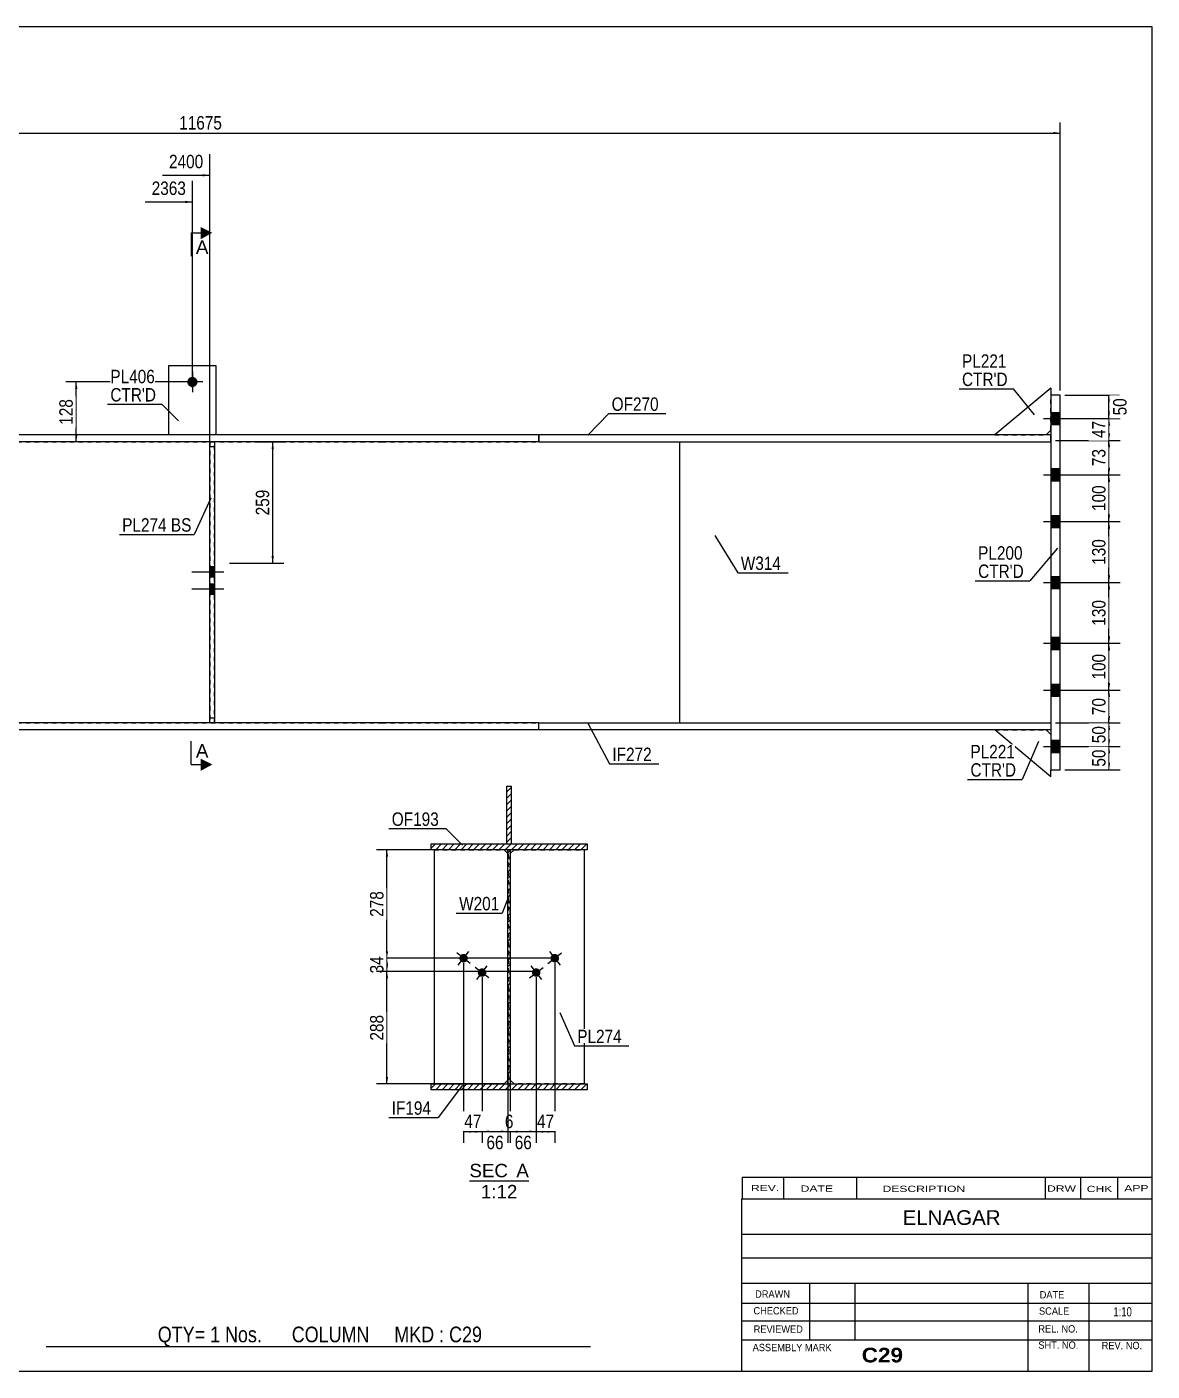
# Model space of a CAD drawing. Header units: millimetres. Extents: x -324 to 89, y -133 to 154.
# Drawn here: x -151.5 to 88.7, y -133.4 to 153.6 of the extents above; entities that cross this region are included whole.
import ezdxf

# ---------------------------------------------------------------- set-up
doc = ezdxf.new("R2010")
doc.units = ezdxf.units.MM
doc.linetypes.add('DXK_LINE_DOT1', pattern=[1.8814, 0.9407, -0.9407])
doc.linetypes.add('DXK_LINE_DOT2', pattern=[3.9198, 1.9599, -1.9599])
doc.styles.add('Arial', font='ARIAL.TTF', dxfattribs={"height": 0.2})
doc.styles.add('Arial Bold', font='ARIALBD.TTF', dxfattribs={"height": 0.2})
doc.styles.add('Arial Narrow', font='ARIALN.TTF', dxfattribs={"height": 0.2})

# ---------------------------------------------------------------- blocks, each defined once
blk = doc.blocks.new('Unknown-623361008-1210')
at = {"color": 5, "linetype": 'Continuous'}
for p, q in [((88.71, 153.61), (-321.29, 153.61)), ((88.71, -133.39), (88.71, 153.61)), ((-321.29, -133.39), (88.71, -133.39))]:
    blk.add_line(p, q, dxfattribs=at)
blk = doc.blocks.new('Unknown-623361008-12 - 2276')
at = {"color": 1, "linetype": 'Continuous'}
blk.add_line((-57.06, -92.75), (-44.37, -92.75), dxfattribs=at)
at = {"color": 0, "linetype": 'Continuous'}
for points in [[(-48.84, -92), (-48.84, -89), (-57.06, -89), (-57.06, -92)], [(-44.37, -92), (-44.37, -89), (-47.04, -89), (-47.04, -92)], [(-46.83, -96.5), (-46.83, -93.5), (-54.61, -93.5), (-54.61, -96.5)]]:
    blk.add_wipeout(points, dxfattribs=at)
at = {"color": 136, "linetype": 'Continuous', "style": 'Arial'}
for s, height, p in [('SEC', 2.865, (-57.06, -92)), ('A', 2.87, (-47.04, -92)), ('1:12', 2.865, (-54.61, -96.5))]:
    blk.add_text(s, height=height, dxfattribs=at).set_placement(p)
blk = doc.blocks.new('Part-623361008-1312 - 1231')
at = {"color": 2, "linetype": 'Continuous'}
for p, q in [((-42.2, 3.5), (-42.2, 5)), ((-42.2, 5), (21.4, 5)), ((21.4, 3.5), (-42.2, 3.5)), ((21.5, 5), (67.1, 5)), ((67.1, 3.5), (21.5, 3.5)), ((67.1, 5), (67.1, 3.5))]:
    blk.add_line(p, q, dxfattribs=at)
blk = doc.blocks.new('Bolt-623361008-5488 - 1231')
at = {"linetype": 'Continuous'}
blk.add_hatch(color=3, dxfattribs=at).paths.add_polyline_path([(-116.2, 76.7, -1), (-116.2, 78.9, -1)])
at = {"color": 3, "linetype": 'Continuous'}
for p, q in [((-114, 77.8), (-118.4, 77.8)), ((-116.2, 80), (-116.2, 75.6))]:
    blk.add_line(p, q, dxfattribs=at)
blk = doc.blocks.new('Bolt-623361008-1665 - 1231')
at = {"linetype": 'Continuous'}
for points in [[(69.1, 68.7), (69.1, 71.3), (67.1, 71.3), (67.1, 68.7)], [(69.1, 68.7), (69.1, 71.3), (67.1, 71.3), (67.1, 68.7)], [(69.1, 56.7), (69.1, 59.3), (67.1, 59.3), (67.1, 56.7)], [(69.1, 56.7), (69.1, 59.3), (67.1, 59.3), (67.1, 56.7)], [(69.1, 46.7), (69.1, 49.3), (67.1, 49.3), (67.1, 46.7)], [(69.1, 46.7), (69.1, 49.3), (67.1, 49.3), (67.1, 46.7)], [(69.1, 33.7), (69.1, 36.3), (67.1, 36.3), (67.1, 33.7)], [(69.1, 33.7), (69.1, 36.3), (67.1, 36.3), (67.1, 33.7)], [(69.1, 20.7), (69.1, 23.3), (67.1, 23.3), (67.1, 20.7)], [(69.1, 20.7), (69.1, 23.3), (67.1, 23.3), (67.1, 20.7)], [(69.1, 10.7), (69.1, 13.3), (67.1, 13.3), (67.1, 10.7)], [(69.1, 10.7), (69.1, 13.3), (67.1, 13.3), (67.1, 10.7)], [(69.1, -1.3), (69.1, 1.3), (67.1, 1.3), (67.1, -1.3)], [(69.1, -1.3), (69.1, 1.3), (67.1, 1.3), (67.1, -1.3)]]:
    blk.add_hatch(color=3, dxfattribs=at).paths.add_polyline_path(points)
at = {"color": 3, "linetype": 'Continuous'}
for p, q in [((65.51, 70), (76.1, 70)), ((65.51, 70), (76.1, 70)), ((67.1, 71.3), (69.1, 71.3)), ((67.1, 71.3), (69.1, 71.3)), ((67.1, 68.7), (69.1, 68.7)), ((67.1, 68.7), (69.1, 68.7)), ((65.51, 58), (76.1, 58)), ((65.51, 58), (76.1, 58)), ((67.1, 59.3), (69.1, 59.3)), ((67.1, 59.3), (69.1, 59.3)), ((67.1, 56.7), (69.1, 56.7)), ((67.1, 56.7), (69.1, 56.7)), ((67.1, 49.3), (69.1, 49.3)), ((67.1, 49.3), (69.1, 49.3)), ((65.51, 48), (76.1, 48)), ((65.51, 48), (76.1, 48)), ((67.1, 46.7), (69.1, 46.7)), ((67.1, 46.7), (69.1, 46.7)), ((65.51, 35), (76.1, 35)), ((65.51, 35), (76.1, 35)), ((67.1, 36.3), (69.1, 36.3)), ((67.1, 36.3), (69.1, 36.3)), ((67.1, 33.7), (69.1, 33.7)), ((67.1, 33.7), (69.1, 33.7)), ((67.1, 23.3), (69.1, 23.3)), ((67.1, 23.3), (69.1, 23.3)), ((65.51, 22), (76.1, 22)), ((65.51, 22), (76.1, 22)), ((67.1, 20.7), (69.1, 20.7)), ((67.1, 20.7), (69.1, 20.7)), ((65.51, 12), (76.1, 12)), ((65.51, 12), (76.1, 12)), ((67.1, 13.3), (69.1, 13.3)), ((67.1, 13.3), (69.1, 13.3)), ((67.1, 10.7), (69.1, 10.7)), ((67.1, 10.7), (69.1, 10.7)), ((65.51, 0), (76.1, 0)), ((65.51, 0), (76.1, 0)), ((67.1, 1.3), (69.1, 1.3)), ((67.1, 1.3), (69.1, 1.3)), ((67.1, -1.3), (69.1, -1.3)), ((67.1, -1.3), (69.1, -1.3))]:
    blk.add_line(p, q, dxfattribs=at)
blk = doc.blocks.new('Part-623361008-1334 - 1231')
at = {"color": 2, "linetype": 'Continuous'}
for p, q in [((-75.9, 5), (-247.3, 5)), ((-75.9, 3.5), (-247.3, 3.5)), ((-42.2, 5), (-75.8, 5)), ((-42.2, 3.5), (-75.8, 3.5)), ((-42.2, 3.5), (-42.2, 5))]:
    blk.add_line(p, q, dxfattribs=at)
blk = doc.blocks.new('Part-623361008-1356 - 1231')
at = {"color": 2, "linetype": 'Continuous'}
blk.add_line((-12.2, 65), (-12.2, 5), dxfattribs=at)
at = {"color": 7, "linetype": 'DXK_LINE_DOT1'}
for p, q in [((-12.2, 65), (21.4, 65)), ((21.5, 65), (67.1, 65)), ((67.1, 65), (67.1, 5)), ((-12.2, 5), (21.4, 5)), ((21.5, 5), (67.1, 5))]:
    blk.add_line(p, q, dxfattribs=at)
blk = doc.blocks.new('Part-623361008-1378 - 1231')
at = {"color": 2, "linetype": 'Continuous'}
for p, q in [((-42.2, 66.5), (-42.2, 65)), ((21.4, 66.5), (-42.2, 66.5)), ((67.1, 66.5), (21.5, 66.5)), ((67.1, 65), (67.1, 66.5)), ((-42.2, 65), (21.4, 65)), ((21.5, 65), (67.1, 65))]:
    blk.add_line(p, q, dxfattribs=at)
blk = doc.blocks.new('Part-623361008-1400 - 1231')
at = {"color": 2, "linetype": 'Continuous'}
for p, q in [((-75.9, 66.5), (-247.3, 66.5)), ((-42.2, 66.5), (-75.8, 66.5)), ((-42.2, 65), (-42.2, 66.5)), ((-75.9, 65), (-247.3, 65)), ((-42.2, 65), (-75.8, 65))]:
    blk.add_line(p, q, dxfattribs=at)
blk = doc.blocks.new('Part-623361008-1604 - 1231')
at = {"color": 2, "linetype": 'Continuous'}
for p, q in [((-112.5, 5), (-112.5, 65)), ((-111.5, 65), (-111.5, 5))]:
    blk.add_line(p, q, dxfattribs=at)
at = {"color": 7, "linetype": 'DXK_LINE_DOT1'}
for p, q in [((-112.5, 64), (-111.5, 64)), ((-111.5, 6), (-112.5, 6))]:
    blk.add_line(p, q, dxfattribs=at)
blk = doc.blocks.new('Part-623361008-1553 - 1231')
at = {"color": 7, "linetype": 'DXK_LINE_DOT1'}
for p, q in [((-168.7, 65), (-75.9, 65)), ((-75.8, 65), (-12.2, 65)), ((-168.7, 5), (-75.9, 5)), ((-75.8, 5), (-12.2, 5))]:
    blk.add_line(p, q, dxfattribs=at)
at = {"color": 2, "linetype": 'Continuous'}
blk.add_line((-12.2, 65), (-12.2, 5), dxfattribs=at)
blk = doc.blocks.new('Bolt-623361008-5487 - 1231')
at = {"color": 3, "linetype": 'DXK_LINE_DOT2'}
for p, q in [((-111.5, 38.32), (-112.5, 38.32)), ((-109.5, 37.22), (-116.3, 37.22)), ((-111.5, 36.12), (-112.5, 36.12)), ((-111.5, 34.64), (-112.5, 34.64)), ((-109.5, 33.54), (-116.3, 33.54)), ((-111.5, 32.44), (-112.5, 32.44))]:
    blk.add_line(p, q, dxfattribs=at)
blk = doc.blocks.new('Part-623361008-1662 - 1231')
at = {"color": 2, "linetype": 'Continuous'}
for p, q in [((69.1, 75), (67.1, 75)), ((67.1, 75), (67.1, -5)), ((69.1, -5), (69.1, 75)), ((67.1, -5), (69.1, -5))]:
    blk.add_line(p, q, dxfattribs=at)
blk = doc.blocks.new('Part-623361008-1695 - 1231')
at = {"color": 2, "linetype": 'Continuous'}
for p, q in [((67.1, 76.5), (55.1, 66.5)), ((67.1, 76.5), (67.1, 75)), ((66.1, 66.5), (67.1, 67.5))]:
    blk.add_line(p, q, dxfattribs=at)
at = {"color": 7, "linetype": 'DXK_LINE_DOT1'}
for p, q in [((67.1, 67.5), (67.1, 75)), ((55.1, 66.5), (66.1, 66.5))]:
    blk.add_line(p, q, dxfattribs=at)
blk = doc.blocks.new('Part-623361008-1700 - 1231')
at = {"color": 2, "linetype": 'Continuous'}
for p, q in [((67.1, -6.5), (55.1, 3.5)), ((66.1, 3.5), (67.1, 2.5)), ((67.1, -6.5), (67.1, -5))]:
    blk.add_line(p, q, dxfattribs=at)
at = {"color": 7, "linetype": 'DXK_LINE_DOT1'}
for p, q in [((55.1, 3.5), (66.1, 3.5)), ((67.1, 2.5), (67.1, -5))]:
    blk.add_line(p, q, dxfattribs=at)
blk = doc.blocks.new('Part-623361008-1705 - 1231')
at = {"color": 7, "linetype": 'DXK_LINE_DOT1'}
for p, q in [((-112.5, 65), (-112.5, 5)), ((-111.5, 5), (-111.5, 65))]:
    blk.add_line(p, q, dxfattribs=at)
blk = doc.blocks.new('Part-623361008-5485 - 1231')
at = {"color": 2, "linetype": 'Continuous'}
for p, q in [((-121.2, 66.5), (-121.2, 81.3)), ((-121.2, 81.3), (-111.2, 81.3)), ((-111.2, 81.3), (-111.2, 66.5))]:
    blk.add_line(p, q, dxfattribs=at)
at = {"color": 7, "linetype": 'DXK_LINE_DOT1'}
blk.add_line((-111.2, 66.5), (-121.2, 66.5), dxfattribs=at)
blk = doc.blocks.new('Bolt-623361008-5486 - 1231')
at = {"linetype": 'Continuous'}
for points in [[(-112.5, 38.32), (-112.5, 36.12), (-111.5, 36.12), (-111.5, 38.32)], [(-112.5, 34.64), (-112.5, 32.44), (-111.5, 32.44), (-111.5, 34.64)]]:
    blk.add_hatch(color=3, dxfattribs=at).paths.add_polyline_path(points)
at = {"color": 3, "linetype": 'Continuous'}
for p, q in [((-111.5, 38.32), (-112.5, 38.32)), ((-109.5, 37.22), (-116.3, 37.22)), ((-111.5, 36.12), (-112.5, 36.12)), ((-111.5, 34.64), (-112.5, 34.64)), ((-109.5, 33.54), (-116.3, 33.54)), ((-111.5, 32.44), (-112.5, 32.44))]:
    blk.add_line(p, q, dxfattribs=at)
blk = doc.blocks.new('Part-623361008-2289 - 2276')
at = {"linetype": 'Continuous'}
h = blk.add_hatch(dxfattribs=at)
h.set_pattern_fill('', scale=0.3, style=0, pattern_type=0)
h.set_pattern_definition([(45, (-31.9033, -73.3328), (-0.67352, 0.67352), [])])
h.paths.add_polyline_path([(-65.24, -73.33), (-31.9, -73.33), (-31.9, -72.08), (-65.24, -72.08)])
at = {"color": 2, "linetype": 'Continuous'}
for p, q in [((-65.24, -73.33), (-65.24, -72.08)), ((-65.24, -72.08), (-31.9, -72.08)), ((-31.9, -73.33), (-65.24, -73.33)), ((-31.9, -72.08), (-31.9, -73.33))]:
    blk.add_line(p, q, dxfattribs=at)
blk = doc.blocks.new('Part-623361008-2348 - 2276')
at = {"color": 7, "linetype": 'DXK_LINE_DOT1'}
for p, q in [((-48.36, -22.92), (-48.32, -22.87)), ((-48.36, -71.25), (-48.36, -22.92)), ((-47.53, -22.08), (-32.53, -22.08)), ((-48.32, -71.29), (-48.36, -71.25)), ((-32.53, -72.08), (-47.53, -72.08))]:
    blk.add_line(p, q, dxfattribs=at)
at = {"color": 2, "linetype": 'Continuous'}
for p, q in [((-48.32, -22.87), (-47.53, -22.08)), ((-32.53, -22.08), (-32.53, -72.08)), ((-48.32, -71.29), (-47.53, -72.08))]:
    blk.add_line(p, q, dxfattribs=at)
blk = doc.blocks.new('Part-623361008-2295 - 2276')
at = {"linetype": 'Continuous'}
h = blk.add_hatch(dxfattribs=at)
h.set_pattern_fill('', scale=0.3, style=0, pattern_type=0)
h.set_pattern_definition([(45, (-31.9033, -22.0828), (-0.67352, 0.67352), [])])
h.paths.add_polyline_path([(-65.24, -22.08), (-31.9, -22.08), (-31.9, -20.83), (-65.24, -20.83)])
at = {"color": 2, "linetype": 'Continuous'}
for p, q in [((-65.24, -22.08), (-65.24, -20.83)), ((-65.24, -20.83), (-31.9, -20.83)), ((-31.9, -22.08), (-65.24, -22.08)), ((-31.9, -20.83), (-31.9, -22.08))]:
    blk.add_line(p, q, dxfattribs=at)
blk = doc.blocks.new('Part-623361008-2359 - 2276')
at = {"linetype": 'Continuous'}
h = blk.add_hatch(dxfattribs=at)
h.set_pattern_fill('', scale=0.3, style=0, pattern_type=0)
h.set_pattern_definition([(45, (-48.32, -72.0828), (-0.67352, 0.67352), [])])
h.paths.add_polyline_path([(-48.82, -72.08), (-48.32, -72.08), (-48.32, -22.08), (-48.82, -22.08)])
at = {"color": 2, "linetype": 'Continuous'}
for p, q in [((-48.82, -72.08), (-48.82, -22.08)), ((-48.82, -22.08), (-48.32, -22.08)), ((-48.32, -22.08), (-48.32, -72.08)), ((-48.32, -72.08), (-48.82, -72.08))]:
    blk.add_line(p, q, dxfattribs=at)
blk = doc.blocks.new('Part-623361008-2360 - 2276')
at = {"color": 2, "linetype": 'Continuous'}
for p, q in [((-64.61, -22.08), (-64.61, -72.08)), ((-49.61, -22.08), (-48.82, -22.87)), ((-48.82, -71.29), (-49.61, -72.08))]:
    blk.add_line(p, q, dxfattribs=at)
at = {"color": 7, "linetype": 'DXK_LINE_DOT1'}
for p, q in [((-64.61, -22.08), (-49.61, -22.08)), ((-48.82, -22.87), (-48.78, -22.92)), ((-48.78, -22.92), (-48.78, -71.25)), ((-48.78, -71.25), (-48.82, -71.29)), ((-64.61, -72.08), (-49.61, -72.08))]:
    blk.add_line(p, q, dxfattribs=at)
blk = doc.blocks.new('Part-623361008-5489 - 2276')
at = {"linetype": 'Continuous'}
h = blk.add_hatch(dxfattribs=at)
h.set_pattern_fill('', scale=0.3, style=0, pattern_type=0)
h.set_pattern_definition([(45, (-48.07, -20.8324), (-0.67352, 0.67352), [])])
h.paths.add_polyline_path([(-49.07, -20.83), (-48.07, -20.83), (-48.07, -8.5), (-49.07, -8.5)])
at = {"color": 7, "linetype": 'DXK_LINE_DOT1'}
for p, q in [((-49.07, -20.83), (-49.07, -8.5)), ((-49.07, -8.5), (-48.07, -8.5)), ((-48.07, -20.83), (-48.07, -8.5)), ((-49.07, -20.83), (-48.07, -20.83))]:
    blk.add_line(p, q, dxfattribs=at)
at = {"color": 2, "linetype": 'Continuous'}
for p, q in [((-49.07, -8.5), (-48.07, -8.5)), ((-49.07, -20.83), (-49.07, -8.5)), ((-48.07, -20.83), (-48.07, -8.5)), ((-49.07, -20.83), (-48.07, -20.83))]:
    blk.add_line(p, q, dxfattribs=at)
blk = doc.blocks.new('Bolt-623361008-5490 - 2276')
at = {"linetype": 'Continuous'}
for points in [[(-39.4, -44.51, -1), (-38.27, -45.95, -1)], [(-43.34, -47.58, -1), (-42.22, -49.02, -1)]]:
    blk.add_hatch(color=3, dxfattribs=at).paths.add_polyline_path(points)
at = {"color": 3, "linetype": 'Continuous'}
for p, q in [((-40.28, -46.36), (-37.39, -44.1)), ((-39.96, -43.78), (-37.71, -46.68)), ((-44.23, -49.43), (-41.33, -47.18)), ((-43.91, -46.86), (-41.65, -49.75))]:
    blk.add_line(p, q, dxfattribs=at)
blk = doc.blocks.new('Bolt-623361008-5491 - 2276')
at = {"linetype": 'Continuous'}
for points in [[(-58.87, -45.95, -1), (-57.74, -44.51, -1)], [(-54.92, -49.02, -1), (-53.8, -47.58, -1)]]:
    blk.add_hatch(color=3, dxfattribs=at).paths.add_polyline_path(points)
at = {"color": 3, "linetype": 'Continuous'}
for p, q in [((-56.86, -46.36), (-59.75, -44.1)), ((-59.43, -46.68), (-57.18, -43.78)), ((-52.91, -49.43), (-55.81, -47.18)), ((-55.49, -49.75), (-53.23, -46.86))]:
    blk.add_line(p, q, dxfattribs=at)
blk = doc.blocks.new('StraightDimension-623361008-1944 - 1231')
at = {"linetype": 'Continuous'}
for points in [[(79.25, 10.51), (79.5, 12.01), (79.75, 10.51)], [(79.75, 6.5), (79.5, 5), (79.25, 6.5)]]:
    blk.add_hatch(color=7, dxfattribs=at).paths.add_polyline_path(points)
at = {"color": 7, "linetype": 'Continuous'}
for p, q in [((68.1, 12.01), (81.9, 12.01)), ((79.5, 5), (79.5, 12.01)), ((68.1, 5), (81.9, 5))]:
    blk.add_line(p, q, dxfattribs=at)
at = {"color": 0}
blk.add_wipeout([(79.35, 10.93), (75.15, 10.93), (75.15, 6.07), (79.35, 6.07)], dxfattribs=at)
at = {"color": 3, "style": 'Arial Narrow'}
blk.add_text('70', height=2.863, rotation=90.0002, dxfattribs=at).set_placement((78.75, 6.67))
blk = doc.blocks.new('StraightDimension-623361008-1879 - 1231')
at = {"linetype": 'Continuous'}
for points in [[(-99.3, 63.5), (-99.05, 65), (-98.8, 63.5)], [(-98.8, 40.62), (-99.05, 39.12), (-99.3, 40.62)]]:
    blk.add_hatch(color=7, dxfattribs=at).paths.add_polyline_path(points)
at = {"color": 7, "linetype": 'Continuous'}
for p, q in [((-102.1, 65), (-96.65, 65)), ((-99.05, 39.12), (-99.05, 65)), ((-108.25, 39.12), (-96.65, 39.12))]:
    blk.add_line(p, q, dxfattribs=at)
at = {"color": 0}
blk.add_wipeout([(-99.2, 55.4), (-103.4, 55.4), (-103.4, 48.72), (-99.2, 48.72)], dxfattribs=at)
at = {"color": 3, "style": 'Arial Narrow'}
blk.add_text('259', height=2.863, rotation=90.0002, dxfattribs=at).set_placement((-99.8, 49.32))
blk = doc.blocks.new('StraightDimension-623361008-1977 - 1231')
at = {"linetype": 'Continuous'}
for points in [[(79.25, 46.5), (79.5, 48), (79.75, 46.5)], [(79.75, 36.5), (79.5, 35), (79.25, 36.5)]]:
    blk.add_hatch(color=7, dxfattribs=at).paths.add_polyline_path(points)
at = {"color": 7, "linetype": 'Continuous'}
for p, q in [((68.1, 48), (81.9, 48)), ((79.5, 35), (79.5, 48)), ((68.1, 35), (81.9, 35))]:
    blk.add_line(p, q, dxfattribs=at)
at = {"color": 0}
blk.add_wipeout([(79.35, 44.84), (75.15, 44.84), (75.15, 38.16), (79.35, 38.16)], dxfattribs=at)
at = {"color": 3, "style": 'Arial Narrow'}
blk.add_text('130', height=2.863, rotation=90.0002, dxfattribs=at).set_placement((78.75, 38.76))
blk = doc.blocks.new('StraightDimension-623361008-1929 - 1231')
at = {"linetype": 'Continuous'}
for points in [[(79.25, 3.5), (79.5, 5), (79.75, 3.5)], [(79.75, 1.5), (79.5, 0), (79.25, 1.5)]]:
    blk.add_hatch(color=7, dxfattribs=at).paths.add_polyline_path(points)
at = {"color": 7, "linetype": 'Continuous'}
for p, q in [((68.1, 5), (81.9, 5)), ((79.5, 0), (79.5, 5)), ((68.1, 0), (81.9, 0))]:
    blk.add_line(p, q, dxfattribs=at)
at = {"color": 0}
blk.add_wipeout([(79.35, 4.93), (75.15, 4.93), (75.15, 0.07), (79.35, 0.07)], dxfattribs=at)
at = {"color": 3, "style": 'Arial Narrow'}
blk.add_text('50', height=2.863, rotation=90.0002, dxfattribs=at).set_placement((78.75, 0.67))
blk = doc.blocks.new('StraightDimension-623361008-1912 - 1231')
at = {"linetype": 'Continuous'}
for points in [[(79.25, -1.5), (79.5, 0), (79.75, -1.5)], [(79.75, -3.5), (79.5, -5), (79.25, -3.5)]]:
    blk.add_hatch(color=7, dxfattribs=at).paths.add_polyline_path(points)
at = {"color": 7, "linetype": 'Continuous'}
for p, q in [((68.1, 0), (81.9, 0)), ((79.5, -5), (79.5, 0)), ((70.1, -5), (81.9, -5))]:
    blk.add_line(p, q, dxfattribs=at)
at = {"color": 0}
blk.add_wipeout([(79.35, -0.07), (75.15, -0.07), (75.15, -4.93), (79.35, -4.93)], dxfattribs=at)
at = {"color": 3, "style": 'Arial Narrow'}
blk.add_text('50', height=2.863, rotation=90.0002, dxfattribs=at).set_placement((78.75, -4.33))
blk = doc.blocks.new('StraightDimension-623361008-1951 - 1231')
at = {"linetype": 'Continuous'}
for points in [[(79.25, 20.5), (79.5, 22), (79.75, 20.5)], [(79.75, 13.51), (79.5, 12.01), (79.25, 13.51)]]:
    blk.add_hatch(color=7, dxfattribs=at).paths.add_polyline_path(points)
at = {"color": 7, "linetype": 'Continuous'}
for p, q in [((68.1, 22), (81.9, 22)), ((79.5, 12.01), (79.5, 22)), ((68.1, 12.01), (81.9, 12.01))]:
    blk.add_line(p, q, dxfattribs=at)
at = {"color": 0}
blk.add_wipeout([(79.35, 20.35), (75.15, 20.35), (75.15, 13.66), (79.35, 13.66)], dxfattribs=at)
at = {"color": 3, "style": 'Arial Narrow'}
blk.add_text('100', height=2.863, rotation=90.0002, dxfattribs=at).set_placement((78.75, 14.26))
blk = doc.blocks.new('StraightDimension-623361008-1960 - 1231')
at = {"linetype": 'Continuous'}
for points in [[(79.25, 33.5), (79.5, 35), (79.75, 33.5)], [(79.75, 23.5), (79.5, 22), (79.25, 23.5)]]:
    blk.add_hatch(color=7, dxfattribs=at).paths.add_polyline_path(points)
at = {"color": 7, "linetype": 'Continuous'}
for p, q in [((68.1, 35), (81.9, 35)), ((79.5, 22), (79.5, 35)), ((68.1, 22), (81.9, 22))]:
    blk.add_line(p, q, dxfattribs=at)
at = {"color": 0}
blk.add_wipeout([(79.35, 31.84), (75.15, 31.84), (75.15, 25.16), (79.35, 25.16)], dxfattribs=at)
at = {"color": 3, "style": 'Arial Narrow'}
blk.add_text('130', height=2.863, rotation=90.0002, dxfattribs=at).set_placement((78.75, 25.76))
blk = doc.blocks.new('StraightDimension-623361008-1994 - 1231')
at = {"linetype": 'Continuous'}
for points in [[(79.25, 56.49), (79.5, 57.99), (79.75, 56.49)], [(79.75, 49.5), (79.5, 48), (79.25, 49.5)]]:
    blk.add_hatch(color=7, dxfattribs=at).paths.add_polyline_path(points)
at = {"color": 7, "linetype": 'Continuous'}
for p, q in [((68.1, 57.99), (81.9, 57.99)), ((79.5, 48), (79.5, 57.99)), ((68.1, 48), (81.9, 48))]:
    blk.add_line(p, q, dxfattribs=at)
at = {"color": 0}
blk.add_wipeout([(79.35, 56.34), (75.15, 56.34), (75.15, 49.65), (79.35, 49.65)], dxfattribs=at)
at = {"color": 3, "style": 'Arial Narrow'}
blk.add_text('100', height=2.863, rotation=90.0002, dxfattribs=at).set_placement((78.75, 50.25))
blk = doc.blocks.new('StraightDimension-623361008-2003 - 1231')
at = {"linetype": 'Continuous'}
for points in [[(79.25, 63.83), (79.5, 65.33), (79.75, 63.83)], [(79.75, 59.49), (79.5, 57.99), (79.25, 59.49)]]:
    blk.add_hatch(color=7, dxfattribs=at).paths.add_polyline_path(points)
at = {"color": 7, "linetype": 'Continuous'}
for p, q in [((68.1, 65.33), (81.9, 65.33)), ((79.5, 57.99), (79.5, 65.33)), ((68.1, 57.99), (81.9, 57.99))]:
    blk.add_line(p, q, dxfattribs=at)
at = {"color": 0}
blk.add_wipeout([(79.35, 64.09), (75.15, 64.09), (75.15, 59.23), (79.35, 59.23)], dxfattribs=at)
at = {"color": 3, "style": 'Arial Narrow'}
blk.add_text('73', height=2.863, rotation=90.0002, dxfattribs=at).set_placement((78.75, 59.83))
blk = doc.blocks.new('StraightDimension-623361008-2010 - 1231')
at = {"linetype": 'Continuous'}
for points in [[(79.25, 68.5), (79.5, 70), (79.75, 68.5)], [(79.75, 66.83), (79.5, 65.33), (79.25, 66.83)]]:
    blk.add_hatch(color=7, dxfattribs=at).paths.add_polyline_path(points)
at = {"color": 7, "linetype": 'Continuous'}
for p, q in [((68.1, 70), (81.9, 70)), ((79.5, 65.33), (79.5, 70)), ((68.1, 65.33), (81.9, 65.33))]:
    blk.add_line(p, q, dxfattribs=at)
at = {"color": 0}
blk.add_wipeout([(79.35, 70.09), (75.15, 70.09), (75.15, 65.24), (79.35, 65.24)], dxfattribs=at)
at = {"color": 3, "style": 'Arial Narrow'}
blk.add_text('47', height=2.863, rotation=90.0002, dxfattribs=at).set_placement((78.75, 65.84))
blk = doc.blocks.new('StraightDimension-623361008-2025 - 1231')
at = {"linetype": 'Continuous'}
for points in [[(79.25, 73.5), (79.5, 75), (79.75, 73.5)], [(79.75, 71.5), (79.5, 70), (79.25, 71.5)]]:
    blk.add_hatch(color=7, dxfattribs=at).paths.add_polyline_path(points)
at = {"color": 7, "linetype": 'Continuous'}
for p, q in [((70.1, 75), (81.75, 75)), ((79.5, 70), (79.5, 75)), ((68.1, 70), (81.75, 70))]:
    blk.add_line(p, q, dxfattribs=at)
at = {"color": 0}
blk.add_wipeout([(83.85, 74.93), (79.65, 74.93), (79.65, 70.07), (83.85, 70.07)], dxfattribs=at)
at = {"color": 3, "style": 'Arial Narrow'}
blk.add_text('50', height=2.863, rotation=90.0002, dxfattribs=at).set_placement((83.25, 70.67))
blk = doc.blocks.new('StraightDimension-623361008-2043 - 1231')
at = {"linetype": 'Continuous'}
blk.add_hatch(color=7, dxfattribs=at).paths.add_polyline_path([(67.6, 131.2), (69.1, 130.95), (67.6, 130.7)])
at = {"color": 7, "linetype": 'Continuous'}
for p, q in [((69.1, 76), (69.1, 133.2)), ((-298, 130.95), (69.1, 130.95))]:
    blk.add_line(p, q, dxfattribs=at)
at = {"color": 0}
blk.add_wipeout([(-109.28, 131.1), (-109.28, 135.3), (-119.62, 135.3), (-119.62, 131.1)], dxfattribs=at)
at = {"color": 3, "style": 'Arial Narrow'}
blk.add_text('11675', height=2.863, dxfattribs=at).set_placement((-119.02, 131.7))
blk = doc.blocks.new('StraightDimension-623361008-5665 - 1231')
at = {"linetype": 'Continuous'}
for points in [[(-141.25, 76.3), (-141, 77.8), (-140.75, 76.3)], [(-140.75, 66.5), (-141, 65), (-141.25, 66.5)]]:
    blk.add_hatch(color=7, dxfattribs=at).paths.add_polyline_path(points)
at = {"color": 7, "linetype": 'Continuous'}
for p, q in [((-117.2, 77.8), (-143.25, 77.8)), ((-141, 65), (-141, 77.8)), ((-117.2, 65), (-143.25, 65))]:
    blk.add_line(p, q, dxfattribs=at)
at = {"color": 0}
blk.add_wipeout([(-141.15, 74.74), (-145.35, 74.74), (-145.35, 68.06), (-141.15, 68.06)], dxfattribs=at)
at = {"color": 3, "style": 'Arial Narrow'}
blk.add_text('128', height=2.863, rotation=90.0002, dxfattribs=at).set_placement((-141.75, 68.66))
blk = doc.blocks.new('StraightDimension-623361008-6465 - 1231')
at = {"linetype": 'Continuous'}
blk.add_hatch(color=7, dxfattribs=at).paths.add_polyline_path([(-114, 122.18), (-112.5, 121.93), (-114, 121.68)])
at = {"color": 7, "linetype": 'Continuous'}
for p, q in [((-112.5, 64.12), (-112.5, 126.43)), ((-122.56, 121.93), (-112.5, 121.93))]:
    blk.add_line(p, q, dxfattribs=at)
at = {"color": 0}
blk.add_wipeout([(-113.28, 122.83), (-113.28, 127.03), (-121.79, 127.03), (-121.79, 122.83)], dxfattribs=at)
at = {"color": 3, "style": 'Arial Narrow'}
blk.add_text('2400', height=2.863, dxfattribs=at).set_placement((-121.19, 123.43))
blk = doc.blocks.new('StraightDimension-623361008-6466 - 1231')
at = {"linetype": 'Continuous'}
blk.add_hatch(color=7, dxfattribs=at).paths.add_polyline_path([(-117.7, 116.48), (-116.2, 116.23), (-117.7, 115.98)])
at = {"color": 7, "linetype": 'Continuous'}
for p, q in [((-116.2, 76.6), (-116.2, 120.73)), ((-126.26, 116.23), (-116.2, 116.23))]:
    blk.add_line(p, q, dxfattribs=at)
at = {"color": 0}
blk.add_wipeout([(-116.97, 117.13), (-116.97, 121.33), (-125.49, 121.33), (-125.49, 117.13)], dxfattribs=at)
at = {"color": 3, "style": 'Arial Narrow'}
blk.add_text('2363', height=2.863, dxfattribs=at).set_placement((-124.89, 117.73))
blk = doc.blocks.new('StraightDimension-623361008-6719 - 2276')
at = {"linetype": 'Continuous'}
for points in [[(-74.91, -23.58), (-74.66, -22.08), (-74.41, -23.58)], [(-74.41, -43.73), (-74.66, -45.23), (-74.91, -43.73)]]:
    blk.add_hatch(color=7, dxfattribs=at).paths.add_polyline_path(points)
at = {"color": 7, "linetype": 'Continuous'}
for p, q in [((-49.32, -22.08), (-76.91, -22.08)), ((-74.66, -45.23), (-74.66, -22.08)), ((-39.84, -45.23), (-76.91, -45.23))]:
    blk.add_line(p, q, dxfattribs=at)
at = {"color": 0}
blk.add_wipeout([(-74.81, -30.31), (-79.01, -30.31), (-79.01, -37), (-74.81, -37)], dxfattribs=at)
at = {"color": 3, "style": 'Arial Narrow'}
blk.add_text('278', height=2.863, rotation=90.0002, dxfattribs=at).set_placement((-75.41, -36.4))
blk = doc.blocks.new('StraightDimension-623361008-6591 - 2276')
at = {"linetype": 'Continuous'}
for points in [[(-41.28, -82.5), (-42.78, -82.25), (-41.28, -82)], [(-40.34, -82), (-38.84, -82.25), (-40.34, -82.5)]]:
    blk.add_hatch(color=7, dxfattribs=at).paths.add_polyline_path(points)
at = {"color": 7, "linetype": 'Continuous'}
for p, q in [((-38.84, -46.23), (-38.84, -84.65)), ((-42.78, -49.3), (-42.78, -84.65)), ((-42.78, -82.25), (-38.84, -82.25))]:
    blk.add_line(p, q, dxfattribs=at)
at = {"color": 0}
blk.add_wipeout([(-38.38, -82.1), (-38.38, -77.9), (-43.24, -77.9), (-43.24, -82.1)], dxfattribs=at)
at = {"color": 3, "style": 'Arial Narrow'}
blk.add_text('47', height=2.863, dxfattribs=at).set_placement((-42.64, -81.5))
blk = doc.blocks.new('StraightDimension-623361008-6592 - 2276')
at = {"linetype": 'Continuous'}
for points in [[(-46.82, -82.5), (-48.32, -82.25), (-46.82, -82)], [(-44.28, -82), (-42.78, -82.25), (-44.28, -82.5)]]:
    blk.add_hatch(color=7, dxfattribs=at).paths.add_polyline_path(points)
at = {"color": 7, "linetype": 'Continuous'}
for p, q in [((-48.32, -49.3), (-48.32, -84.5)), ((-42.78, -49.3), (-42.78, -84.5)), ((-48.32, -82.25), (-42.78, -82.25))]:
    blk.add_line(p, q, dxfattribs=at)
at = {"color": 0}
blk.add_wipeout([(-43.12, -86.6), (-43.12, -82.4), (-47.98, -82.4), (-47.98, -86.6)], dxfattribs=at)
at = {"color": 3, "style": 'Arial Narrow'}
blk.add_text('66', height=2.863, dxfattribs=at).set_placement((-47.38, -86))
blk = doc.blocks.new('StraightDimension-623361008-6593 - 2276')
at = {"linetype": 'Continuous'}
for points in [[(-50.32, -82), (-48.82, -82.25), (-50.32, -82.5)], [(-46.82, -82.5), (-48.32, -82.25), (-46.82, -82)]]:
    blk.add_hatch(color=7, dxfattribs=at).paths.add_polyline_path(points)
at = {"color": 7, "linetype": 'Continuous'}
for p, q in [((-48.32, -49.3), (-48.32, -84.65)), ((-48.82, -51.75), (-48.82, -84.65)), ((-48.82, -82.25), (-48.32, -82.25))]:
    blk.add_line(p, q, dxfattribs=at)
at = {"color": 0}
blk.add_wipeout([(-47.06, -82.1), (-47.06, -77.9), (-50.08, -77.9), (-50.08, -82.1)], dxfattribs=at)
at = {"color": 3, "style": 'Arial Narrow'}
blk.add_text('6', height=2.86, dxfattribs=at).set_placement((-49.48, -81.5))
blk = doc.blocks.new('StraightDimension-623361008-6594 - 2276')
at = {"linetype": 'Continuous'}
for points in [[(-52.86, -82.5), (-54.36, -82.25), (-52.86, -82)], [(-50.32, -82), (-48.82, -82.25), (-50.32, -82.5)]]:
    blk.add_hatch(color=7, dxfattribs=at).paths.add_polyline_path(points)
at = {"color": 7, "linetype": 'Continuous'}
for p, q in [((-54.36, -49.3), (-54.36, -84.5)), ((-48.82, -51.75), (-48.82, -84.5)), ((-54.36, -82.25), (-48.82, -82.25))]:
    blk.add_line(p, q, dxfattribs=at)
at = {"color": 0}
blk.add_wipeout([(-49.16, -86.6), (-49.16, -82.4), (-54.02, -82.4), (-54.02, -86.6)], dxfattribs=at)
at = {"color": 3, "style": 'Arial Narrow'}
blk.add_text('66', height=2.863, dxfattribs=at).set_placement((-53.42, -86))
blk = doc.blocks.new('StraightDimension-623361008-6595 - 2276')
at = {"linetype": 'Continuous'}
for points in [[(-56.8, -82.5), (-58.3, -82.25), (-56.8, -82)], [(-55.86, -82), (-54.36, -82.25), (-55.86, -82.5)]]:
    blk.add_hatch(color=7, dxfattribs=at).paths.add_polyline_path(points)
at = {"color": 7, "linetype": 'Continuous'}
for p, q in [((-58.3, -46.23), (-58.3, -84.65)), ((-54.36, -49.3), (-54.36, -84.65)), ((-58.3, -82.25), (-54.36, -82.25))]:
    blk.add_line(p, q, dxfattribs=at)
at = {"color": 0}
blk.add_wipeout([(-53.9, -82.1), (-53.9, -77.9), (-58.76, -77.9), (-58.76, -82.1)], dxfattribs=at)
at = {"color": 3, "style": 'Arial Narrow'}
blk.add_text('47', height=2.863, dxfattribs=at).set_placement((-58.16, -81.5))
blk = doc.blocks.new('StraightDimension-623361008-6720 - 2276')
at = {"linetype": 'Continuous'}
for points in [[(-74.91, -46.73), (-74.66, -45.23), (-74.41, -46.73)], [(-74.41, -46.56), (-74.66, -48.06), (-74.91, -46.56)]]:
    blk.add_hatch(color=7, dxfattribs=at).paths.add_polyline_path(points)
at = {"color": 7, "linetype": 'Continuous'}
for p, q in [((-39.84, -45.23), (-76.91, -45.23)), ((-74.66, -48.06), (-74.66, -45.23)), ((-43.47, -48.06), (-76.91, -48.06))]:
    blk.add_line(p, q, dxfattribs=at)
at = {"color": 0}
blk.add_wipeout([(-74.81, -44.22), (-79.01, -44.22), (-79.01, -49.08), (-74.81, -49.08)], dxfattribs=at)
at = {"color": 3, "style": 'Arial Narrow'}
blk.add_text('34', height=2.863, rotation=90.0002, dxfattribs=at).set_placement((-75.41, -48.48))
blk = doc.blocks.new('StraightDimension-623361008-6721 - 2276')
at = {"linetype": 'Continuous'}
for points in [[(-74.91, -49.56), (-74.66, -48.06), (-74.41, -49.56)], [(-74.41, -70.58), (-74.66, -72.08), (-74.91, -70.58)]]:
    blk.add_hatch(color=7, dxfattribs=at).paths.add_polyline_path(points)
at = {"color": 7, "linetype": 'Continuous'}
for p, q in [((-43.47, -48.06), (-76.91, -48.06)), ((-74.66, -72.08), (-74.66, -48.06)), ((-49.32, -72.08), (-76.91, -72.08))]:
    blk.add_line(p, q, dxfattribs=at)
at = {"color": 0}
blk.add_wipeout([(-74.81, -56.73), (-79.01, -56.73), (-79.01, -63.42), (-74.81, -63.42)], dxfattribs=at)
at = {"color": 3, "style": 'Arial Narrow'}
blk.add_text('288', height=2.863, rotation=90.0002, dxfattribs=at).set_placement((-75.41, -62.82))
blk = doc.blocks.new('CBS_REVISION-623361008-7274')
at = {"color": 7, "linetype": 'Continuous'}
for p, q in [((1.2, -92), (1.2, -96.64)), ((1.2, -92.01), (88.7, -92.01)), ((10, -92.01), (10, -96.64)), ((25.59, -92.01), (25.59, -96.57)), ((65.85, -92.01), (65.85, -96.63)), ((73.39, -92.01), (73.39, -96.64)), ((81.34, -92.01), (81.34, -96.64)), ((1.2, -96.64), (88.7, -96.64))]:
    blk.add_line(p, q, dxfattribs=at)
at = {"color": 7, "style": 'Arial Narrow', "width": 1.7}
for s, height, p in [('REV.', 1.326, (3.06, -94.96)), ('DATE', 1.326, (13.68, -95.08)), ('DESCRIPTION', 1.3257, (31.16, -95.13)), ('DRW', 1.326, (66.28, -95.07)), ('CHK', 1.326, (74.76, -95.16)), ('APP', 1.326, (82.77, -95))]:
    blk.add_text(s, height=height, dxfattribs=at).set_placement(p)
blk = doc.blocks.new('CBS_CALLOFF-623361008-7272')
at = {"color": 7, "linetype": 'Continuous'}
blk.add_line((-147.41, -128.12), (-31.18, -128.14), dxfattribs=at)
at = {"color": 3, "linetype": 'Continuous', "style": 'Arial Narrow'}
blk.add_text('QTY= 1 Nos.      COLUMN     MKD : C29', height=3.3405, dxfattribs=at).set_placement((-123.59, -127.23))
blk = doc.blocks.new('CBS_NAME_BLOG-623361008-7273')
at = {"color": 7, "linetype": 'Continuous'}
for p, q in [((1.12, -96.64), (88.63, -96.64)), ((1.12, -133.34), (1.12, -96.64)), ((1.12, -104.17), (88.64, -104.17)), ((1.19, -109.23), (88.71, -109.23)), ((1.12, -114.6), (88.63, -114.6)), ((15.64, -126.7), (15.64, -114.61)), ((25.32, -126.68), (25.32, -114.61)), ((62.24, -133.34), (62.24, -114.61)), ((75.29, -133.34), (75.29, -114.6)), ((1.12, -118.9), (88.71, -118.88)), ((1.12, -122.64), (88.63, -122.64)), ((1.12, -126.69), (88.63, -126.69)), ((1.12, -133.39), (88.71, -133.39))]:
    blk.add_line(p, q, dxfattribs=at)
at = {"color": 3, "linetype": 'Continuous', "style": 'Arial'}
blk.add_text('ELNAGAR', height=3.133, dxfattribs=at).set_placement((35.44, -102.17))
at = {"color": 3, "linetype": 'Continuous'}
for s, height, style, width, p in [('DRAWN', 1.566, 'Arial', 0.9, (3.95, -117.71)), ('DATE', 1.566, 'Arial', 0.9, (64.71, -117.87)), ('CHECKED', 1.566, 'Arial', 0.9, (3.6, -121.28)), ('SCALE', 1.566, 'Arial', 0.9, (64.56, -121.35)), ('1:10', 1.957, 'Arial Narrow', 0.9, (80.45, -121.7)), ('REVIEWED', 1.566, 'Arial', 0.9, (3.64, -125.2)), ('REL. NO.', 1.566, 'Arial', 0.9, (64.42, -125.15)), ('ASSEMBLY MARK', 1.5663, 'Arial', 0.9, (3.42, -129.13)), ('C29', 3.131, 'Arial Bold', 1.1, (26.7, -131.53)), ('SHT. NO.', 1.566, 'Arial', 0.9, (64.42, -128.61)), ('REV. NO.', 1.566, 'Arial', 0.9, (77.94, -128.71))]:
    blk.add_text(s, height=height, dxfattribs=dict(at, style=style, width=width)).set_placement(p)
blk = doc.blocks.new('Mark-623361008-1352 - 1231')
at = {"color": 0}
blk.add_wipeout([(9.48, 37.67), (9.48, 40.67), (0.89, 40.67), (0.89, 37.67)], dxfattribs=at)
blk.add_wipeout([(9.48, 37.67), (9.48, 40.67), (0.89, 40.67), (0.89, 37.67)], dxfattribs=at)
at = {"color": 7, "linetype": 'Continuous'}
for p, q in [((-4.65, 45), (0.29, 37.07)), ((0.29, 37.07), (10.98, 37.07))]:
    blk.add_line(p, q, dxfattribs=at)
at = {"color": 3, "style": 'Arial Narrow'}
blk.add_text('W314', height=2.863, dxfattribs=at).set_placement((0.89, 37.67))
blk = doc.blocks.new('Mark-623361008-1308 - 1231')
at = {"color": 0}
blk.add_wipeout([(-18.13, -3.14), (-18.13, -0.14), (-26.53, -0.14), (-26.53, -3.14)], dxfattribs=at)
blk.add_wipeout([(-18.13, -3.14), (-18.13, -0.14), (-26.53, -0.14), (-26.53, -3.14)], dxfattribs=at)
at = {"color": 7, "linetype": 'Continuous'}
for p, q in [((-31.79, 4.93), (-27.13, -3.74)), ((-27.13, -3.74), (-16.63, -3.74))]:
    blk.add_line(p, q, dxfattribs=at)
at = {"color": 3, "style": 'Arial Narrow'}
blk.add_text('IF272', height=2.863, dxfattribs=at).set_placement((-26.53, -3.14))
blk = doc.blocks.new('Mark-623361008-1374 - 1231')
at = {"color": 0}
blk.add_wipeout([(-16.64, 71.64), (-16.64, 74.64), (-26.69, 74.64), (-26.69, 71.64)], dxfattribs=at)
blk.add_wipeout([(-16.64, 71.64), (-16.64, 74.64), (-26.69, 74.64), (-26.69, 71.64)], dxfattribs=at)
at = {"color": 7, "linetype": 'Continuous'}
for p, q in [((-31.79, 66.43), (-27.29, 71.04)), ((-27.29, 71.04), (-15.14, 71.04))]:
    blk.add_line(p, q, dxfattribs=at)
at = {"color": 3, "style": 'Arial Narrow'}
blk.add_text('OF270', height=2.863, dxfattribs=at).set_placement((-26.69, 71.64))
blk = doc.blocks.new('Mark-623361008-1658 - 1231')
at = {"color": 0}
blk.add_wipeout([(61.07, 39.86), (61.07, 42.86), (51.56, 42.86), (51.56, 39.86)], dxfattribs=at)
blk.add_wipeout([(61.07, 39.86), (61.07, 42.86), (51.56, 42.86), (51.56, 39.86)], dxfattribs=at)
blk.add_wipeout([(61.32, 35.96), (61.32, 38.96), (51.56, 38.96), (51.56, 35.96)], dxfattribs=at)
blk.add_wipeout([(61.32, 35.96), (61.32, 38.96), (51.56, 38.96), (51.56, 35.96)], dxfattribs=at)
at = {"color": 7, "linetype": 'Continuous'}
for p in [(68.51, 42.29), (50.96, 35.36)]:
    blk.add_line(p, (62.57, 35.36), dxfattribs=at)
at = {"color": 3, "style": 'Arial Narrow'}
blk.add_text('PL200', height=2.863, dxfattribs=at).set_placement((51.56, 39.86))
at = {"color": 1, "style": 'Arial Narrow'}
blk.add_text("CTR'D", height=2.863, dxfattribs=at).set_placement((51.56, 35.96))
blk = doc.blocks.new('Mark-623361008-1691 - 1231')
at = {"color": 0}
blk.add_wipeout([(57.63, 80.83), (57.63, 83.83), (48.12, 83.83), (48.12, 80.83)], dxfattribs=at)
blk.add_wipeout([(57.63, 80.83), (57.63, 83.83), (48.12, 83.83), (48.12, 80.83)], dxfattribs=at)
blk.add_wipeout([(57.88, 76.93), (57.88, 79.93), (48.12, 79.93), (48.12, 76.93)], dxfattribs=at)
blk.add_wipeout([(57.88, 76.93), (57.88, 79.93), (48.12, 79.93), (48.12, 76.93)], dxfattribs=at)
at = {"color": 7, "linetype": 'Continuous'}
for p in [(47.52, 76.33), (63.58, 70.79)]:
    blk.add_line(p, (59.13, 76.33), dxfattribs=at)
at = {"color": 3, "style": 'Arial Narrow'}
blk.add_text('PL221', height=2.863, dxfattribs=at).set_placement((48.12, 80.83))
at = {"color": 1, "style": 'Arial Narrow'}
blk.add_text("CTR'D", height=2.863, dxfattribs=at).set_placement((48.12, 76.93))
blk = doc.blocks.new('MarkSet-623361008-5888 - 1231')
at = {"color": 0}
blk.add_wipeout([(-121.69, 45.84), (-121.69, 48.84), (-131.19, 48.84), (-131.19, 45.84)], dxfattribs=at)
blk.add_wipeout([(-121.69, 45.84), (-121.69, 48.84), (-131.19, 48.84), (-131.19, 45.84)], dxfattribs=at)
blk.add_wipeout([(-116.41, 45.84), (-116.41, 48.84), (-120.79, 48.84), (-120.79, 45.84)], dxfattribs=at)
blk.add_wipeout([(-116.41, 45.84), (-116.41, 48.84), (-120.79, 48.84), (-120.79, 45.84)], dxfattribs=at)
at = {"color": 7, "linetype": 'Continuous'}
for p in [(-112.27, 52.97), (-131.79, 45.24)]:
    blk.add_line(p, (-115.81, 45.24), dxfattribs=at)
at = {"color": 3, "style": 'Arial Narrow'}
for s, p in [('PL274', (-131.19, 45.84)), ('BS', (-120.79, 45.84))]:
    blk.add_text(s, height=2.863, dxfattribs=at).set_placement(p)
blk = doc.blocks.new('Mark-623361008-1696 - 1231')
at = {"color": 0}
blk.add_wipeout([(59.43, -2.56), (59.43, 0.44), (49.92, 0.44), (49.92, -2.56)], dxfattribs=at)
blk.add_wipeout([(59.43, -2.56), (59.43, 0.44), (49.92, 0.44), (49.92, -2.56)], dxfattribs=at)
blk.add_wipeout([(59.68, -6.46), (59.68, -3.46), (49.92, -3.46), (49.92, -6.46)], dxfattribs=at)
blk.add_wipeout([(59.68, -6.46), (59.68, -3.46), (49.92, -3.46), (49.92, -6.46)], dxfattribs=at)
at = {"color": 7, "linetype": 'Continuous'}
for p in [(64.42, 1.04), (49.32, -7.06)]:
    blk.add_line(p, (60.93, -7.06), dxfattribs=at)
at = {"color": 3, "style": 'Arial Narrow'}
blk.add_text('PL221', height=2.863, dxfattribs=at).set_placement((49.92, -2.56))
at = {"color": 1, "style": 'Arial Narrow'}
blk.add_text("CTR'D", height=2.863, dxfattribs=at).set_placement((49.92, -6.46))
blk = doc.blocks.new('SectionMark-623361008-2220 - 1231')
at = {"color": 7, "linetype": 'Continuous'}
for p, q in [((-116.45, 109.65), (-114.45, 109.65)), ((-116.45, -3.88), (-114.45, -3.88))]:
    blk.add_line(p, q, dxfattribs=at)
at = {"color": 0, "linetype": 'Continuous'}
for points in [[(-112.78, 105.15), (-112.78, 108.15), (-115.45, 108.15), (-115.45, 105.15)], [(-112.78, -2.38), (-112.78, 0.62), (-115.45, 0.62), (-115.45, -2.38)]]:
    blk.add_wipeout(points, dxfattribs=at)
at = {"linetype": 'Continuous'}
for points in [[(-114.45, 110.9), (-111.95, 109.65), (-114.45, 108.27)], [(-114.45, -2.63), (-111.95, -3.88), (-114.45, -5.25)]]:
    blk.add_hatch(color=7, dxfattribs=at).paths.add_polyline_path(points)
at = {"color": 7, "linetype": 'Continuous'}
for p, q in [((-116.45, 109.65), (-116.45, 104.65)), ((-116.45, -3.88), (-116.45, 1.12))]:
    blk.add_line(p, q, dxfattribs=at)
at = {"color": 136, "linetype": 'Continuous', "style": 'Arial'}
for p in [(-115.45, 105.15), (-115.45, -2.38)]:
    blk.add_text('A', height=2.87, dxfattribs=at).set_placement(p)
blk = doc.blocks.new('Mark-623361008-5501 - 1231')
at = {"color": 0}
blk.add_wipeout([(-124.21, 77.53), (-124.21, 80.53), (-133.71, 80.53), (-133.71, 77.53)], dxfattribs=at)
blk.add_wipeout([(-124.21, 77.53), (-124.21, 80.53), (-133.71, 80.53), (-133.71, 77.53)], dxfattribs=at)
blk.add_wipeout([(-123.95, 73.63), (-123.95, 76.63), (-133.71, 76.63), (-133.71, 73.63)], dxfattribs=at)
blk.add_wipeout([(-123.95, 73.63), (-123.95, 76.63), (-133.71, 76.63), (-133.71, 73.63)], dxfattribs=at)
at = {"color": 7, "linetype": 'Continuous'}
for p in [(-134.31, 73.03), (-119.17, 69.49)]:
    blk.add_line(p, (-122.71, 73.03), dxfattribs=at)
at = {"color": 3, "style": 'Arial Narrow'}
blk.add_text('PL406', height=2.863, dxfattribs=at).set_placement((-133.71, 77.53))
at = {"color": 1, "style": 'Arial Narrow'}
blk.add_text("CTR'D", height=2.863, dxfattribs=at).set_placement((-133.71, 73.63))
blk = doc.blocks.new('Mark-623361008-2355 - 2276')
at = {"color": 0}
blk.add_wipeout([(-50.66, -35.01), (-50.66, -32.01), (-59.25, -32.01), (-59.25, -35.01)], dxfattribs=at)
blk.add_wipeout([(-50.66, -35.01), (-50.66, -32.01), (-59.25, -32.01), (-59.25, -35.01)], dxfattribs=at)
at = {"color": 7, "linetype": 'Continuous'}
for p in [(-48.7, -32.11), (-59.85, -35.61)]:
    blk.add_line(p, (-50.06, -35.61), dxfattribs=at)
at = {"color": 3, "style": 'Arial Narrow'}
blk.add_text('W201', height=2.863, dxfattribs=at).set_placement((-59.25, -35.01))
blk = doc.blocks.new('Mark-623361008-2285 - 2276')
at = {"color": 7, "linetype": 'Continuous'}
blk.add_line((-58.55, -72.36), (-63.75, -79.25), dxfattribs=at)
at = {"color": 0}
blk.add_wipeout([(-65.25, -78.65), (-65.25, -75.65), (-73.65, -75.65), (-73.65, -78.65)], dxfattribs=at)
blk.add_wipeout([(-65.25, -78.65), (-65.25, -75.65), (-73.65, -75.65), (-73.65, -78.65)], dxfattribs=at)
at = {"color": 7, "linetype": 'Continuous'}
blk.add_line((-74.25, -79.25), (-63.75, -79.25), dxfattribs=at)
at = {"color": 3, "style": 'Arial Narrow'}
blk.add_text('IF194', height=2.863, dxfattribs=at).set_placement((-73.65, -78.65))
blk = doc.blocks.new('Mark-623361008-2291 - 2276')
at = {"color": 7, "linetype": 'Continuous'}
blk.add_line((-58.55, -21.11), (-62.08, -17.57), dxfattribs=at)
at = {"color": 0}
blk.add_wipeout([(-63.58, -16.97), (-63.58, -13.97), (-73.63, -13.97), (-73.63, -16.97)], dxfattribs=at)
blk.add_wipeout([(-63.58, -16.97), (-63.58, -13.97), (-73.63, -13.97), (-73.63, -16.97)], dxfattribs=at)
at = {"color": 7, "linetype": 'Continuous'}
blk.add_line((-74.23, -17.57), (-62.08, -17.57), dxfattribs=at)
at = {"color": 3, "style": 'Arial Narrow'}
blk.add_text('OF193', height=2.863, dxfattribs=at).set_placement((-73.63, -16.97))
blk = doc.blocks.new('Mark-623361008-2344 - 2276')
at = {"color": 0}
blk.add_wipeout([(-24.52, -63.36), (-24.52, -60.36), (-34.03, -60.36), (-34.03, -63.36)], dxfattribs=at)
blk.add_wipeout([(-24.52, -63.36), (-24.52, -60.36), (-34.03, -60.36), (-34.03, -63.36)], dxfattribs=at)
at = {"color": 7, "linetype": 'Continuous'}
for p, q in [((-37.74, -56.81), (-34.63, -63.96)), ((-34.63, -63.96), (-23.02, -63.96))]:
    blk.add_line(p, q, dxfattribs=at)
at = {"color": 3, "style": 'Arial Narrow'}
blk.add_text('PL274', height=2.863, dxfattribs=at).set_placement((-34.03, -63.36))

msp = doc.modelspace()

# ---------------------------------------------------------------- block references
for name in ['Unknown-623361008-1210', 'Part-623361008-5485 - 1231', 'Bolt-623361008-5488 - 1231', 'Part-623361008-1695 - 1231', 'Part-623361008-1662 - 1231', 'Bolt-623361008-1665 - 1231', 'Part-623361008-1400 - 1231', 'Part-623361008-1378 - 1231', 'Part-623361008-1553 - 1231', 'Part-623361008-1604 - 1231', 'Part-623361008-1705 - 1231', 'Part-623361008-1356 - 1231', 'Bolt-623361008-5487 - 1231', 'Bolt-623361008-5486 - 1231', 'Part-623361008-1334 - 1231', 'Part-623361008-1312 - 1231', 'Part-623361008-1700 - 1231', 'Part-623361008-5489 - 2276', 'Part-623361008-2295 - 2276', 'Part-623361008-2360 - 2276', 'Part-623361008-2359 - 2276', 'Part-623361008-2348 - 2276', 'Bolt-623361008-5491 - 2276', 'Bolt-623361008-5490 - 2276', 'Part-623361008-2289 - 2276', 'CBS_REVISION-623361008-7274', 'CBS_NAME_BLOG-623361008-7273', 'CBS_CALLOFF-623361008-7272']:
    msp.add_blockref(name, (0, 0))

# ---------------------------------------------------------------- next in the draw order: block references
for name in ['StraightDimension-623361008-1879 - 1231', 'MarkSet-623361008-5888 - 1231', 'StraightDimension-623361008-1977 - 1231', 'Mark-623361008-1352 - 1231', 'StraightDimension-623361008-1944 - 1231', 'Mark-623361008-1308 - 1231', 'Mark-623361008-1696 - 1231', 'StraightDimension-623361008-6719 - 2276', 'Unknown-623361008-12 - 2276']:
    msp.add_blockref(name, (0, 0))

# ---------------------------------------------------------------- next in the draw order: block references
for name in ['StraightDimension-623361008-1994 - 1231', 'StraightDimension-623361008-1951 - 1231', 'StraightDimension-623361008-1929 - 1231', 'Mark-623361008-2291 - 2276', 'Mark-623361008-2355 - 2276', 'StraightDimension-623361008-6591 - 2276']:
    msp.add_blockref(name, (0, 0))

# ---------------------------------------------------------------- next in the draw order: block references
for name in ['StraightDimension-623361008-2003 - 1231', 'StraightDimension-623361008-1960 - 1231', 'StraightDimension-623361008-1912 - 1231', 'StraightDimension-623361008-6592 - 2276', 'Mark-623361008-2344 - 2276']:
    msp.add_blockref(name, (0, 0))

# ---------------------------------------------------------------- next in the draw order: block references
for name in ['StraightDimension-623361008-2010 - 1231', 'Mark-623361008-1658 - 1231', 'StraightDimension-623361008-6593 - 2276']:
    msp.add_blockref(name, (0, 0))

# ---------------------------------------------------------------- next in the draw order: block references
for name in ['StraightDimension-623361008-2025 - 1231', 'StraightDimension-623361008-6594 - 2276']:
    msp.add_blockref(name, (0, 0))

# ---------------------------------------------------------------- next in the draw order: block references
for name in ['StraightDimension-623361008-2043 - 1231', 'StraightDimension-623361008-6595 - 2276']:
    msp.add_blockref(name, (0, 0))

# ---------------------------------------------------------------- next in the draw order: block references
for name in ['Mark-623361008-1691 - 1231', 'StraightDimension-623361008-5665 - 1231', 'Mark-623361008-1374 - 1231', 'StraightDimension-623361008-6720 - 2276']:
    msp.add_blockref(name, (0, 0))

# ---------------------------------------------------------------- next in the draw order: block references
for name in ['StraightDimension-623361008-6465 - 1231', 'StraightDimension-623361008-6721 - 2276']:
    msp.add_blockref(name, (0, 0))

# ---------------------------------------------------------------- next in the draw order: block references
for name in ['StraightDimension-623361008-6466 - 1231', 'Mark-623361008-2285 - 2276']:
    msp.add_blockref(name, (0, 0))

# ---------------------------------------------------------------- next in the draw order: block references
for name in ['SectionMark-623361008-2220 - 1231', 'Mark-623361008-5501 - 1231']:
    msp.add_blockref(name, (0, 0))

doc.saveas('drawing.dxf')
